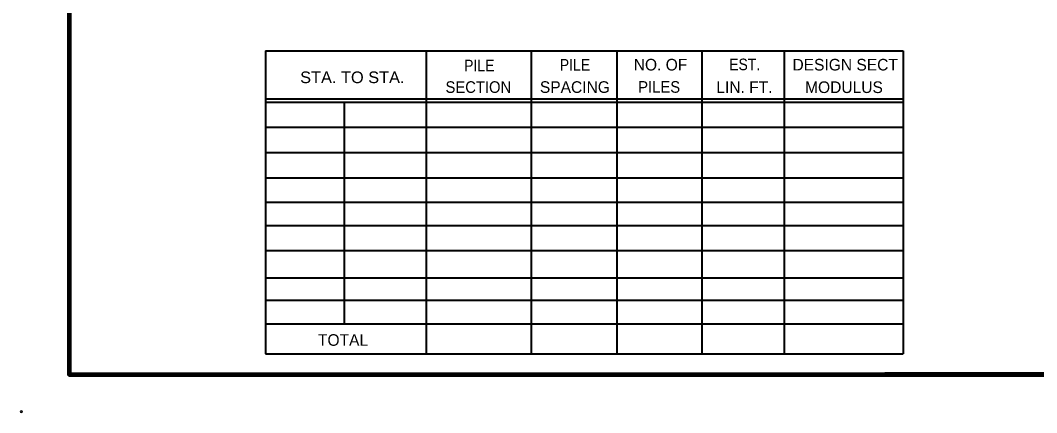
# Model space of a CAD drawing. Extents: x -8731 to -6024, y -70208 to -56618.
# Drawn here: x -7618 to -6557, y -70208 to -69798 of the extents above; entities that cross this region are included whole.
import ezdxf
from ezdxf.enums import TextEntityAlignment as Align

# ---------------------------------------------------------------- set-up
doc = ezdxf.new("R2010")
doc.units = 0
doc.header["$LTSCALE"] = 4.5
doc.header["$PDMODE"] = 32
doc.header["$PDSIZE"] = 2.25
doc.layers.add('1', color=7, linetype='Continuous', lineweight=13)
doc.layers.add('3', color=7, linetype='Continuous', lineweight=40)

msp = doc.modelspace()

# ---------------------------------------------------------------- linework, layer by layer
at = {"layer": '1', "lineweight": 100}
msp.add_line((-6075.02, -70167.74), (-6715.18, -70167.74), dxfattribs=at)
msp.add_lwpolyline([(-7567.26, -69149.8), (-7567.26, -70167.74), (-6076.5, -70167.74)], dxfattribs=at)
at = {"layer": '1'}
msp.add_point((-7617.2, -70206.7), dxfattribs=at)
at = {"layer": '3'}
for p, q in [((-7362.16, -69829.66), (-6695.86, -69829.66)), ((-7362.16, -69829.66), (-7362.16, -70146.46)), ((-7194.32, -69829.66), (-7194.32, -70146.46)), ((-7084.66, -69829.66), (-7084.66, -70146.46)), ((-6995.12, -69829.66), (-6995.12, -70146.46)), ((-6906.32, -69829.66), (-6906.32, -70146.46)), ((-6820.22, -69829.66), (-6820.22, -70146.46)), ((-6695.86, -69829.66), (-6695.86, -70146.46)), ((-7362.16, -69883.22), (-6695.86, -69883.22)), ((-7280.12, -69883.22), (-7280.12, -70114.96)), ((-7362.16, -69909.32), (-6695.86, -69909.32)), ((-7362.16, -69935.72), (-6695.86, -69935.72)), ((-7362.16, -69962.26), (-6695.86, -69962.26)), ((-7362.16, -69987.62), (-6695.86, -69987.62)), ((-7362.16, -70012.22), (-6695.86, -70012.22)), ((-7362.16, -70038.32), (-6695.86, -70038.32)), ((-7362.16, -70066.66), (-6695.86, -70066.66)), ((-7362.16, -70090.22), (-6695.86, -70090.22)), ((-7362.16, -70114.96), (-6695.86, -70114.96)), ((-7362.16, -70146.46), (-6695.86, -70146.46))]:
    msp.add_line(p, q, dxfattribs=at)
msp.add_lwpolyline([(-7362.16, -69879.76), (-7194.32, -69879.76), (-7084.66, -69879.76), (-6995.12, -69879.76), (-6906.32, -69879.76), (-6820.22, -69879.76), (-6695.86, -69879.76)], dxfattribs=at)

# ---------------------------------------------------------------- texts
for s, width, p in [('PILE', 0.9, (-7138.86, -69850.96)), ('PILE', 0.9, (-7038.92, -69850.22)), ('EST.', 0.9, (-6861.59, -69849.76)), ('STA. TO STA.', 1.05, (-7271.47, -69863.26)), ('SECTION', 0.95, (-7139.82, -69873.46)), ('PILES', 0.95, (-6950.92, -69873.32))]:
    msp.add_text(s, height=12.15, dxfattribs=dict(at, width=width)).set_placement(p, align=Align.CENTER)
for s, p in [('NO. OF', (-6949.52, -69850.06)), ('DESIGN SECT', (-6756.6, -69850.06)), ('SPACING', (-7038.98, -69873.46)), ('LIN. FT.', (-6861.86, -69873.46)), ('MODULUS', (-6757.87, -69873.62)), ('TOTAL', (-7281.19, -70137.92))]:
    msp.add_text(s, height=12.15, dxfattribs=at).set_placement(p, align=Align.CENTER)

doc.saveas('drawing.dxf')
